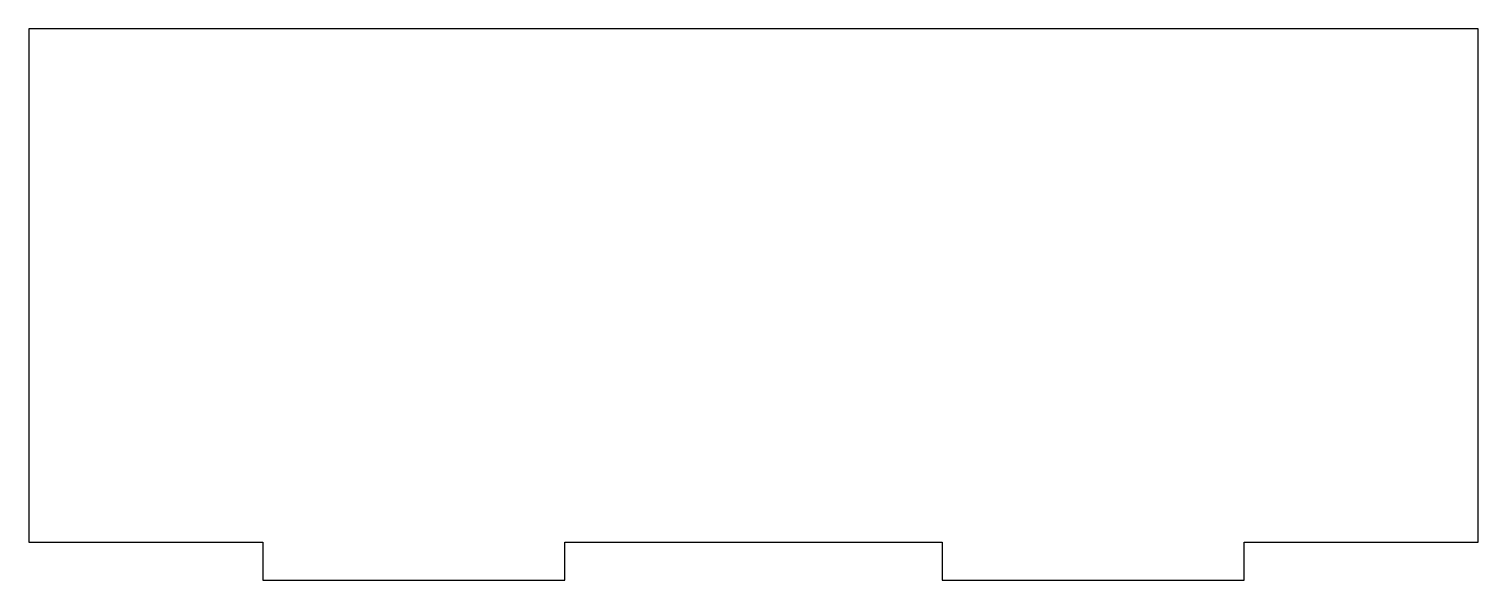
# Model space of a CAD drawing. Header units: inches. Extents: x 0 to 4.8, y -0.13 to 1.7.
import ezdxf

# ---------------------------------------------------------------- set-up
doc = ezdxf.new("R2010")
doc.units = ezdxf.units.IN
doc.header["$MEASUREMENT"] = 0

msp = doc.modelspace()

# ---------------------------------------------------------------- linework, layer by layer
msp.add_lwpolyline([(3.025, -0.126), (4.025, -0.126), (4.025, 0), (4.8, 0), (4.8, 1.7), (0, 1.7), (0, 0), (0.775, 0), (0.775, -0.126), (1.775, -0.126), (1.775, 0), (3.025, 0)], close=True)

doc.saveas('drawing.dxf')
